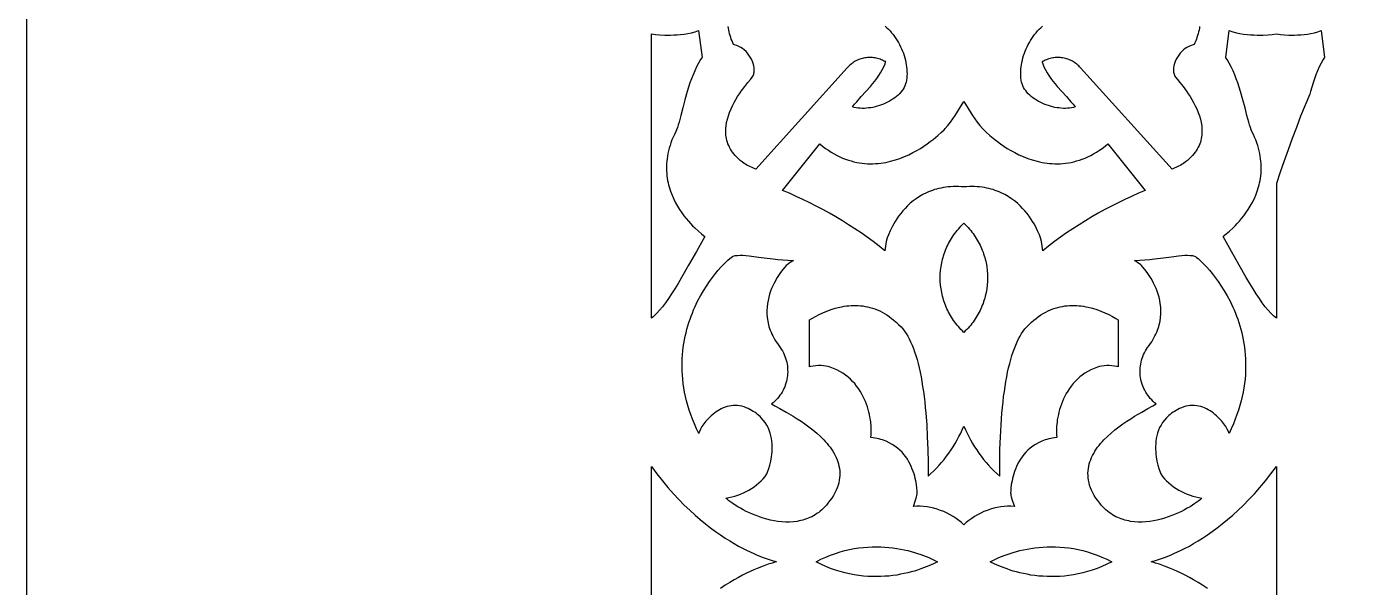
# Model space of a CAD drawing. Extents: x -350 to 350, y -780 to 780.
# Drawn here: x -350 to -180.6, y 276.3 to 348.2 of the extents above; entities that cross this region are included whole.
import ezdxf

# ---------------------------------------------------------------- set-up
doc = ezdxf.new("R2010")
doc.units = 0
doc.layers.add('BITMAP_LAYER', color=18, linetype='CONTINUOUS')
doc.layers.add('LAYER_1', color=18, linetype='CONTINUOUS')

msp = doc.modelspace()

# ---------------------------------------------------------------- linework, layer by layer
at = {"layer": 'BITMAP_LAYER'}
msp.add_lwpolyline([(-350, -780), (350, -780), (350, 780), (-350, 780)], close=True, dxfattribs=at)
at = {"layer": 'LAYER_1'}
for points in [[(-263.51, 344.21), (-263.56, 344.15), (-263.7, 343.94), (-263.97, 343.49), (-264.22, 343.02), (-264.45, 342.52), (-264.67, 342.01), (-264.87, 341.48), (-265.07, 340.95), (-265.25, 340.4), (-265.41, 339.86), (-265.72, 338.78), (-265.99, 337.75), (-266.23, 336.79), (-266.46, 335.95), (-266.57, 335.58), (-266.67, 335.25), (-266.78, 334.97), (-266.88, 334.74), (-267.06, 334.37), (-267.23, 334.01), (-267.37, 333.65), (-267.51, 333.29), (-267.62, 332.94), (-267.72, 332.59), (-267.81, 332.25), (-267.89, 331.91), (-267.95, 331.57), (-268, 331.24), (-268.03, 330.92), (-268.06, 330.59), (-268.07, 330.28), (-268.07, 329.96), (-268.06, 329.66), (-268.04, 329.35), (-268.01, 329.05), (-267.97, 328.76), (-267.92, 328.47), (-267.87, 328.18), (-267.8, 327.91), (-267.73, 327.63), (-267.56, 327.1), (-267.36, 326.58), (-267.15, 326.09), (-266.91, 325.62), (-266.66, 325.17), (-266.39, 324.74), (-266.12, 324.34), (-265.84, 323.95), (-265.55, 323.59), (-265.27, 323.26), (-264.99, 322.95), (-264.72, 322.66), (-264.46, 322.4), (-263.99, 321.96), (-263.6, 321.62), (-263.32, 321.4), (-263.17, 321.28), (-264.24, 319.38), (-265.24, 317.62), (-266.16, 316.03), (-266.59, 315.29), (-267.01, 314.6), (-267.42, 313.95), (-267.82, 313.35), (-268.21, 312.8), (-268.58, 312.3), (-268.95, 311.85), (-269.3, 311.46), (-269.48, 311.28), (-269.66, 311.11), (-269.83, 310.96), (-270, 310.83), (-270, 347.24), (-269.47, 347.17), (-268.95, 347.13), (-268.3, 347.09), (-267.55, 347.09), (-267.14, 347.1), (-266.71, 347.12), (-266.26, 347.16), (-265.81, 347.22), (-265.35, 347.3), (-264.88, 347.39), (-264.41, 347.51), (-263.96, 347.65)], [(-183.83, 344.21), (-183.88, 344.15), (-184.01, 343.94), (-184.26, 343.49), (-184.5, 343.02), (-184.73, 342.52), (-184.93, 342.01), (-185.13, 341.48), (-185.31, 340.95), (-185.48, 340.4), (-185.64, 339.86), (-185.73, 339.52), (-186.32, 338.11), (-186.89, 336.69), (-187.44, 335.27), (-187.98, 333.84), (-188.51, 332.41), (-189.02, 330.97), (-189.52, 329.51), (-190, 328.06), (-190, 310.83), (-190, 310.83), (-190.17, 310.96), (-190.35, 311.11), (-190.52, 311.28), (-190.7, 311.46), (-191.06, 311.85), (-191.42, 312.3), (-191.8, 312.8), (-192.18, 313.35), (-192.58, 313.95), (-192.99, 314.6), (-193.41, 315.29), (-193.85, 316.03), (-194.77, 317.62), (-195.76, 319.38), (-196.83, 321.28), (-196.69, 321.4), (-196.41, 321.62), (-196.02, 321.96), (-195.54, 322.4), (-195.28, 322.66), (-195.01, 322.95), (-194.73, 323.26), (-194.45, 323.59), (-194.17, 323.95), (-193.89, 324.34), (-193.61, 324.74), (-193.35, 325.17), (-193.09, 325.62), (-192.86, 326.09), (-192.64, 326.58), (-192.45, 327.1), (-192.28, 327.63), (-192.2, 327.91), (-192.14, 328.18), (-192.08, 328.47), (-192.03, 328.76), (-191.99, 329.05), (-191.96, 329.35), (-191.94, 329.66), (-191.93, 329.96), (-191.94, 330.28), (-191.95, 330.59), (-191.97, 330.92), (-192.01, 331.24), (-192.06, 331.57), (-192.12, 331.91), (-192.19, 332.25), (-192.28, 332.59), (-192.38, 332.94), (-192.5, 333.29), (-192.63, 333.65), (-192.78, 334.01), (-192.94, 334.37), (-193.12, 334.74), (-193.22, 334.97), (-193.33, 335.25), (-193.44, 335.58), (-193.54, 335.95), (-193.77, 336.79), (-194.01, 337.75), (-194.29, 338.78), (-194.59, 339.86), (-194.76, 340.4), (-194.94, 340.95), (-195.13, 341.48), (-195.33, 342.01), (-195.55, 342.52), (-195.79, 343.02), (-196.04, 343.49), (-196.31, 343.94), (-196.45, 344.15), (-196.49, 344.21), (-196.04, 347.65), (-195.59, 347.51), (-195.12, 347.39), (-194.66, 347.3), (-194.19, 347.22), (-193.74, 347.16), (-193.3, 347.12), (-192.87, 347.1), (-192.46, 347.09), (-191.7, 347.09), (-191.05, 347.13), (-190.53, 347.17), (-190, 347.24), (-189.49, 347.17), (-189, 347.13), (-188.39, 347.09), (-187.67, 347.09), (-187.28, 347.1), (-186.87, 347.12), (-186.45, 347.16), (-186.02, 347.22), (-185.58, 347.3), (-185.13, 347.39), (-184.69, 347.51), (-184.26, 347.65)], [(-229.46, 337.68), (-228.89, 336.79), (-228.59, 336.35), (-228.28, 335.93), (-227.96, 335.51), (-227.61, 335.11), (-227.46, 334.95), (-227.14, 334.65), (-226.67, 334.22), (-226.06, 333.71), (-225.7, 333.44), (-225.31, 333.16), (-224.89, 332.87), (-224.45, 332.58), (-223.97, 332.3), (-223.47, 332.03), (-222.95, 331.77), (-222.4, 331.52), (-221.83, 331.29), (-221.24, 331.09), (-220.63, 330.92), (-220.31, 330.85), (-220, 330.78), (-219.68, 330.72), (-219.35, 330.68), (-219.02, 330.64), (-218.69, 330.62), (-218.36, 330.6), (-218.02, 330.6), (-217.68, 330.61), (-217.33, 330.63), (-216.98, 330.67), (-216.63, 330.72), (-216.28, 330.78), (-215.93, 330.86), (-215.57, 330.96), (-215.21, 331.07), (-214.85, 331.19), (-214.49, 331.34), (-214.13, 331.5), (-213.76, 331.68), (-213.4, 331.88), (-213.03, 332.09), (-212.66, 332.33), (-212.29, 332.58), (-211.92, 332.86), (-211.56, 333.16), (-206.78, 327.18), (-207.66, 326.82), (-208.54, 326.43), (-209.4, 326.03), (-210.26, 325.62), (-211.12, 325.19), (-211.96, 324.74), (-212.8, 324.28), (-213.63, 323.8), (-214.45, 323.31), (-215.26, 322.8), (-216.06, 322.28), (-216.85, 321.74), (-217.63, 321.19), (-218.4, 320.63), (-219.16, 320.05), (-219.91, 319.46), (-219.97, 320.07), (-220.01, 320.37), (-220.05, 320.67), (-220.19, 321.11), (-220.34, 321.52), (-220.56, 322.02), (-220.85, 322.6), (-221.02, 322.91), (-221.22, 323.23), (-221.43, 323.56), (-221.66, 323.89), (-221.91, 324.23), (-222.18, 324.56), (-222.48, 324.89), (-222.8, 325.22), (-223.14, 325.54), (-223.51, 325.84), (-223.9, 326.13), (-224.32, 326.41), (-224.76, 326.66), (-225.23, 326.9), (-225.47, 327.01), (-225.72, 327.11), (-225.98, 327.2), (-226.25, 327.29), (-226.52, 327.37), (-226.8, 327.44), (-227.08, 327.5), (-227.38, 327.56), (-227.68, 327.6), (-227.99, 327.64), (-228.3, 327.66), (-228.63, 327.68), (-228.96, 327.69), (-229.3, 327.68), (-229.65, 327.67), (-230, 327.64), (-230.36, 327.67), (-230.7, 327.68), (-231.04, 327.69), (-231.38, 327.68), (-231.7, 327.66), (-232.02, 327.64), (-232.32, 327.6), (-232.63, 327.56), (-232.92, 327.5), (-233.21, 327.44), (-233.49, 327.37), (-233.76, 327.29), (-234.02, 327.2), (-234.28, 327.11), (-234.53, 327.01), (-234.78, 326.9), (-235.25, 326.66), (-235.69, 326.41), (-236.1, 326.13), (-236.5, 325.84), (-236.86, 325.54), (-237.2, 325.22), (-237.52, 324.89), (-237.82, 324.56), (-238.09, 324.23), (-238.35, 323.89), (-238.58, 323.56), (-238.79, 323.23), (-238.98, 322.91), (-239.15, 322.6), (-239.44, 322.02), (-239.66, 321.52), (-239.82, 321.11), (-239.95, 320.67), (-240, 320.37), (-240.03, 320.07), (-240.1, 319.46), (-240.84, 320.05), (-241.6, 320.63), (-242.37, 321.19), (-243.15, 321.74), (-243.95, 322.28), (-244.75, 322.8), (-245.56, 323.31), (-246.38, 323.8), (-247.21, 324.28), (-248.04, 324.74), (-248.89, 325.19), (-249.74, 325.62), (-250.6, 326.03), (-251.47, 326.43), (-252.34, 326.82), (-253.22, 327.18), (-248.45, 333.16), (-248.08, 332.86), (-247.71, 332.58), (-247.34, 332.33), (-246.98, 332.09), (-246.61, 331.88), (-246.24, 331.68), (-245.88, 331.5), (-245.52, 331.34), (-245.15, 331.19), (-244.79, 331.07), (-244.43, 330.96), (-244.08, 330.86), (-243.72, 330.78), (-243.37, 330.72), (-243.02, 330.67), (-242.67, 330.63), (-242.33, 330.61), (-241.99, 330.6), (-241.65, 330.6), (-241.31, 330.62), (-240.98, 330.64), (-240.65, 330.68), (-240.33, 330.72), (-240.01, 330.78), (-239.69, 330.85), (-239.38, 330.92), (-238.77, 331.09), (-238.18, 331.29), (-237.61, 331.52), (-237.06, 331.77), (-236.53, 332.03), (-236.03, 332.3), (-235.56, 332.58), (-235.11, 332.87), (-234.69, 333.16), (-234.3, 333.44), (-233.95, 333.71), (-233.33, 334.22), (-232.86, 334.65), (-232.54, 334.95), (-232.39, 335.11), (-232.05, 335.51), (-231.72, 335.93), (-231.41, 336.35), (-231.12, 336.79), (-230.55, 337.68), (-230, 338.58)], [(-229.82, 322.81), (-229.64, 322.63), (-229.46, 322.44), (-229.29, 322.25), (-229.13, 322.06), (-228.97, 321.86), (-228.82, 321.66), (-228.68, 321.46), (-228.54, 321.25), (-228.41, 321.04), (-228.28, 320.83), (-228.16, 320.62), (-228.04, 320.4), (-227.93, 320.18), (-227.83, 319.96), (-227.73, 319.74), (-227.64, 319.52), (-227.55, 319.29), (-227.47, 319.06), (-227.4, 318.83), (-227.33, 318.6), (-227.27, 318.37), (-227.21, 318.14), (-227.16, 317.9), (-227.08, 317.43), (-227.02, 316.95), (-226.99, 316.48), (-226.97, 316), (-226.99, 315.52), (-227.02, 315.05), (-227.08, 314.57), (-227.16, 314.1), (-227.27, 313.63), (-227.33, 313.4), (-227.4, 313.17), (-227.47, 312.94), (-227.55, 312.71), (-227.64, 312.48), (-227.73, 312.26), (-227.83, 312.04), (-227.93, 311.82), (-228.04, 311.6), (-228.16, 311.38), (-228.28, 311.17), (-228.41, 310.96), (-228.54, 310.75), (-228.68, 310.54), (-228.82, 310.34), (-228.97, 310.14), (-229.13, 309.95), (-229.29, 309.75), (-229.46, 309.56), (-229.64, 309.38), (-229.82, 309.19), (-230, 309.01), (-230.19, 309.19), (-230.37, 309.38), (-230.54, 309.56), (-230.71, 309.75), (-230.87, 309.95), (-231.03, 310.14), (-231.18, 310.34), (-231.33, 310.54), (-231.47, 310.75), (-231.6, 310.96), (-231.73, 311.17), (-231.85, 311.38), (-231.96, 311.6), (-232.07, 311.82), (-232.18, 312.04), (-232.27, 312.26), (-232.36, 312.48), (-232.45, 312.71), (-232.53, 312.94), (-232.6, 313.17), (-232.67, 313.4), (-232.73, 313.63), (-232.84, 314.1), (-232.92, 314.57), (-232.98, 315.05), (-233.02, 315.52), (-233.03, 316), (-233.02, 316.48), (-232.98, 316.95), (-232.92, 317.43), (-232.84, 317.9), (-232.79, 318.14), (-232.73, 318.37), (-232.67, 318.6), (-232.6, 318.83), (-232.53, 319.06), (-232.45, 319.29), (-232.36, 319.52), (-232.27, 319.74), (-232.18, 319.96), (-232.07, 320.18), (-231.96, 320.4), (-231.85, 320.62), (-231.73, 320.83), (-231.6, 321.04), (-231.47, 321.25), (-231.33, 321.46), (-231.18, 321.66), (-231.03, 321.86), (-230.87, 322.06), (-230.71, 322.25), (-230.54, 322.44), (-230.37, 322.63), (-230.19, 322.81), (-230, 322.99)], [(-258.29, 318.88), (-257.91, 318.85), (-257.49, 318.81), (-256.58, 318.69), (-255.56, 318.55), (-254.42, 318.41), (-253.81, 318.34), (-253.18, 318.29), (-252.52, 318.25), (-251.83, 318.22), (-252.24, 317.95), (-252.63, 317.67), (-252.73, 317.58), (-252.92, 317.37), (-253.17, 317.07), (-253.47, 316.67), (-253.8, 316.18), (-253.97, 315.91), (-254.13, 315.61), (-254.3, 315.3), (-254.46, 314.97), (-254.61, 314.63), (-254.75, 314.27), (-254.87, 313.89), (-254.98, 313.5), (-255.07, 313.1), (-255.15, 312.69), (-255.2, 312.26), (-255.22, 311.83), (-255.22, 311.38), (-255.18, 310.92), (-255.11, 310.46), (-255.01, 309.99), (-254.95, 309.75), (-254.87, 309.52), (-254.79, 309.28), (-254.69, 309.03), (-254.58, 308.79), (-254.47, 308.55), (-254.34, 308.3), (-254.2, 308.06), (-254.05, 307.81), (-253.88, 307.57), (-253.71, 307.32), (-253.52, 307.07), (-253.37, 306.85), (-253.24, 306.63), (-253.11, 306.4), (-253, 306.17), (-252.9, 305.93), (-252.82, 305.69), (-252.75, 305.45), (-252.68, 305.21), (-252.63, 304.96), (-252.6, 304.71), (-252.57, 304.47), (-252.56, 304.22), (-252.55, 303.97), (-252.56, 303.72), (-252.58, 303.48), (-252.61, 303.23), (-252.66, 302.99), (-252.71, 302.75), (-252.78, 302.51), (-252.86, 302.27), (-252.94, 302.04), (-253.04, 301.81), (-253.15, 301.59), (-253.27, 301.37), (-253.41, 301.15), (-253.55, 300.95), (-253.7, 300.74), (-253.87, 300.55), (-254.04, 300.36), (-254.23, 300.18), (-254.42, 300.01), (-254.63, 299.84), (-254.2, 299.59), (-253.56, 299.25), (-252.76, 298.8), (-251.84, 298.27), (-251.35, 297.96), (-250.85, 297.64), (-250.34, 297.29), (-249.83, 296.92), (-249.33, 296.53), (-248.84, 296.12), (-248.37, 295.69), (-247.92, 295.24), (-247.71, 295.01), (-247.5, 294.77), (-247.31, 294.53), (-247.12, 294.29), (-246.94, 294.04), (-246.78, 293.78), (-246.62, 293.52), (-246.48, 293.26), (-246.35, 292.99), (-246.24, 292.71), (-246.14, 292.44), (-246.06, 292.16), (-245.99, 291.87), (-245.94, 291.58), (-245.9, 291.29), (-245.89, 290.99), (-245.89, 290.69), (-245.91, 290.38), (-245.96, 290.07), (-246.02, 289.76), (-246.11, 289.44), (-246.22, 289.12), (-246.35, 288.8), (-246.51, 288.47), (-246.69, 288.14), (-246.9, 287.8), (-247.14, 287.46), (-247.4, 287.12), (-247.59, 286.89), (-247.78, 286.68), (-247.98, 286.48), (-248.18, 286.3), (-248.38, 286.12), (-248.59, 285.96), (-248.81, 285.8), (-249.02, 285.66), (-249.24, 285.53), (-249.47, 285.41), (-249.7, 285.3), (-249.92, 285.21), (-250.16, 285.12), (-250.39, 285.04), (-250.63, 284.97), (-250.87, 284.91), (-251.1, 284.86), (-251.35, 284.81), (-251.83, 284.75), (-252.32, 284.72), (-252.81, 284.72), (-253.31, 284.75), (-253.8, 284.8), (-254.28, 284.88), (-254.76, 284.98), (-255.24, 285.1), (-255.71, 285.23), (-256.16, 285.38), (-256.61, 285.54), (-257.04, 285.72), (-257.46, 285.9), (-257.86, 286.09), (-258.25, 286.29), (-258.61, 286.49), (-258.95, 286.69), (-259.27, 286.89), (-259.56, 287.08), (-259.83, 287.27), (-260.07, 287.45), (-260.28, 287.63), (-260.46, 287.79), (-260.08, 287.86), (-259.71, 287.94), (-259.33, 288.05), (-258.95, 288.17), (-258.58, 288.31), (-258.22, 288.46), (-257.86, 288.63), (-257.51, 288.82), (-257.17, 289.02), (-256.84, 289.24), (-256.53, 289.48), (-256.23, 289.73), (-255.95, 289.99), (-255.68, 290.27), (-255.44, 290.57), (-255.22, 290.88), (-255.17, 290.99), (-255.08, 291.22), (-254.96, 291.57), (-254.84, 292), (-254.72, 292.51), (-254.62, 293.09), (-254.58, 293.4), (-254.56, 293.72), (-254.54, 294.05), (-254.54, 294.39), (-254.55, 294.73), (-254.58, 295.08), (-254.64, 295.43), (-254.71, 295.77), (-254.8, 296.12), (-254.92, 296.47), (-255.07, 296.81), (-255.24, 297.14), (-255.44, 297.47), (-255.68, 297.78), (-255.95, 298.08), (-256.09, 298.23), (-256.25, 298.37), (-256.42, 298.51), (-256.59, 298.65), (-256.78, 298.78), (-256.97, 298.9), (-257.18, 299.02), (-257.39, 299.14), (-257.62, 299.25), (-257.85, 299.36), (-258.14, 299.47), (-258.43, 299.55), (-258.71, 299.61), (-258.99, 299.64), (-259.26, 299.66), (-259.53, 299.65), (-259.8, 299.62), (-260.06, 299.57), (-260.32, 299.51), (-260.57, 299.42), (-260.82, 299.33), (-261.05, 299.22), (-261.29, 299.09), (-261.51, 298.96), (-261.73, 298.82), (-261.94, 298.67), (-262.14, 298.51), (-262.34, 298.34), (-262.52, 298.17), (-262.7, 297.99), (-263.02, 297.64), (-263.3, 297.28), (-263.54, 296.94), (-263.72, 296.61), (-263.86, 296.32), (-263.91, 296.19), (-263.95, 296.06), (-264.24, 296.68), (-264.5, 297.29), (-264.74, 297.89), (-264.96, 298.48), (-265.16, 299.07), (-265.34, 299.66), (-265.5, 300.24), (-265.63, 300.81), (-265.75, 301.37), (-265.85, 301.93), (-265.93, 302.48), (-265.99, 303.03), (-266.03, 303.56), (-266.06, 304.09), (-266.08, 304.62), (-266.07, 305.13), (-266.06, 305.64), (-266.02, 306.14), (-265.98, 306.63), (-265.92, 307.11), (-265.85, 307.59), (-265.77, 308.06), (-265.67, 308.52), (-265.57, 308.97), (-265.46, 309.41), (-265.33, 309.85), (-265.2, 310.27), (-265.06, 310.69), (-264.91, 311.1), (-264.76, 311.49), (-264.6, 311.88), (-264.43, 312.26), (-264.08, 313), (-263.71, 313.69), (-263.34, 314.34), (-262.95, 314.95), (-262.57, 315.52), (-262.18, 316.05), (-261.81, 316.54), (-261.44, 316.97), (-261.1, 317.37), (-260.77, 317.72), (-260.47, 318.02), (-260.2, 318.27), (-259.97, 318.47), (-259.78, 318.62), (-259.64, 318.72), (-259.54, 318.77), (-259.41, 318.81), (-259.27, 318.84), (-258.98, 318.87), (-258.65, 318.89)], [(-201.03, 318.87), (-200.73, 318.84), (-200.59, 318.81), (-200.46, 318.77), (-200.37, 318.72), (-200.22, 318.62), (-200.03, 318.47), (-199.8, 318.27), (-199.53, 318.02), (-199.23, 317.72), (-198.91, 317.37), (-198.56, 316.97), (-198.2, 316.54), (-197.82, 316.05), (-197.44, 315.52), (-197.05, 314.95), (-196.67, 314.34), (-196.29, 313.69), (-195.92, 313), (-195.58, 312.26), (-195.41, 311.88), (-195.25, 311.49), (-195.09, 311.1), (-194.94, 310.69), (-194.8, 310.27), (-194.67, 309.85), (-194.55, 309.41), (-194.43, 308.97), (-194.33, 308.52), (-194.24, 308.06), (-194.15, 307.59), (-194.08, 307.11), (-194.03, 306.63), (-193.98, 306.14), (-193.95, 305.64), (-193.93, 305.13), (-193.93, 304.62), (-193.94, 304.09), (-193.97, 303.56), (-194.01, 303.03), (-194.08, 302.48), (-194.16, 301.93), (-194.25, 301.37), (-194.37, 300.81), (-194.51, 300.24), (-194.66, 299.66), (-194.84, 299.07), (-195.04, 298.48), (-195.26, 297.89), (-195.5, 297.29), (-195.77, 296.68), (-196.06, 296.06), (-196.09, 296.19), (-196.14, 296.32), (-196.28, 296.61), (-196.47, 296.94), (-196.71, 297.28), (-196.99, 297.64), (-197.31, 297.99), (-197.48, 298.17), (-197.67, 298.34), (-197.86, 298.51), (-198.06, 298.67), (-198.27, 298.82), (-198.49, 298.96), (-198.72, 299.09), (-198.95, 299.22), (-199.19, 299.33), (-199.43, 299.42), (-199.69, 299.51), (-199.94, 299.57), (-200.2, 299.62), (-200.47, 299.65), (-200.74, 299.66), (-201.02, 299.64), (-201.3, 299.61), (-201.58, 299.55), (-201.86, 299.47), (-202.15, 299.36), (-202.39, 299.25), (-202.61, 299.14), (-202.83, 299.02), (-203.03, 298.9), (-203.23, 298.78), (-203.41, 298.65), (-203.59, 298.51), (-203.75, 298.37), (-203.91, 298.23), (-204.06, 298.08), (-204.33, 297.78), (-204.56, 297.47), (-204.76, 297.14), (-204.94, 296.81), (-205.08, 296.47), (-205.2, 296.12), (-205.3, 295.77), (-205.37, 295.43), (-205.42, 295.08), (-205.45, 294.73), (-205.47, 294.39), (-205.46, 294.05), (-205.45, 293.72), (-205.42, 293.4), (-205.38, 293.09), (-205.29, 292.51), (-205.17, 292), (-205.04, 291.57), (-204.93, 291.22), (-204.84, 290.99), (-204.78, 290.88), (-204.56, 290.57), (-204.32, 290.27), (-204.06, 289.99), (-203.78, 289.73), (-203.48, 289.48), (-203.16, 289.24), (-202.84, 289.02), (-202.5, 288.82), (-202.15, 288.63), (-201.79, 288.46), (-201.42, 288.31), (-201.05, 288.17), (-200.68, 288.05), (-200.3, 287.94), (-199.92, 287.86), (-199.55, 287.79), (-199.72, 287.63), (-199.93, 287.45), (-200.17, 287.27), (-200.44, 287.08), (-200.73, 286.89), (-201.05, 286.69), (-201.4, 286.49), (-201.76, 286.29), (-202.14, 286.09), (-202.54, 285.9), (-202.96, 285.72), (-203.39, 285.54), (-203.84, 285.38), (-204.3, 285.23), (-204.76, 285.1), (-205.24, 284.98), (-205.72, 284.88), (-206.21, 284.8), (-206.7, 284.75), (-207.19, 284.72), (-207.68, 284.72), (-208.17, 284.75), (-208.66, 284.81), (-208.9, 284.86), (-209.14, 284.91), (-209.38, 284.97), (-209.61, 285.04), (-209.85, 285.12), (-210.08, 285.21), (-210.31, 285.3), (-210.54, 285.41), (-210.76, 285.53), (-210.98, 285.66), (-211.2, 285.8), (-211.41, 285.96), (-211.62, 286.12), (-211.83, 286.3), (-212.03, 286.48), (-212.23, 286.68), (-212.42, 286.89), (-212.61, 287.12), (-212.87, 287.46), (-213.1, 287.8), (-213.31, 288.14), (-213.49, 288.47), (-213.65, 288.8), (-213.79, 289.12), (-213.9, 289.44), (-213.98, 289.76), (-214.05, 290.07), (-214.09, 290.38), (-214.11, 290.69), (-214.12, 290.99), (-214.1, 291.29), (-214.07, 291.58), (-214.02, 291.87), (-213.95, 292.16), (-213.86, 292.44), (-213.77, 292.71), (-213.65, 292.99), (-213.52, 293.26), (-213.38, 293.52), (-213.23, 293.78), (-213.06, 294.04), (-212.88, 294.29), (-212.7, 294.53), (-212.5, 294.77), (-212.29, 295.01), (-212.08, 295.24), (-211.63, 295.69), (-211.16, 296.12), (-210.67, 296.53), (-210.17, 296.92), (-209.66, 297.29), (-209.16, 297.64), (-208.65, 297.96), (-208.17, 298.27), (-207.24, 298.8), (-206.44, 299.25), (-205.8, 299.59), (-205.37, 299.84), (-205.58, 300.01), (-205.78, 300.18), (-205.96, 300.36), (-206.14, 300.55), (-206.3, 300.74), (-206.45, 300.95), (-206.6, 301.15), (-206.73, 301.37), (-206.85, 301.59), (-206.96, 301.81), (-207.06, 302.04), (-207.15, 302.27), (-207.23, 302.51), (-207.29, 302.75), (-207.35, 302.99), (-207.39, 303.23), (-207.42, 303.48), (-207.44, 303.72), (-207.45, 303.97), (-207.45, 304.22), (-207.43, 304.47), (-207.41, 304.71), (-207.37, 304.96), (-207.32, 305.21), (-207.26, 305.45), (-207.19, 305.69), (-207.1, 305.93), (-207, 306.17), (-206.89, 306.4), (-206.77, 306.63), (-206.63, 306.85), (-206.49, 307.07), (-206.3, 307.32), (-206.12, 307.57), (-205.96, 307.81), (-205.81, 308.06), (-205.67, 308.3), (-205.54, 308.55), (-205.42, 308.79), (-205.31, 309.03), (-205.22, 309.28), (-205.13, 309.52), (-205.06, 309.75), (-204.99, 309.99), (-204.89, 310.46), (-204.82, 310.92), (-204.79, 311.38), (-204.79, 311.83), (-204.81, 312.26), (-204.86, 312.69), (-204.93, 313.1), (-205.02, 313.5), (-205.13, 313.89), (-205.26, 314.27), (-205.4, 314.63), (-205.55, 314.97), (-205.71, 315.3), (-205.87, 315.61), (-206.04, 315.91), (-206.2, 316.18), (-206.53, 316.67), (-206.83, 317.07), (-207.09, 317.37), (-207.27, 317.58), (-207.37, 317.67), (-207.77, 317.95), (-208.17, 318.22), (-207.48, 318.25), (-206.82, 318.29), (-206.19, 318.34), (-205.58, 318.41), (-204.45, 318.55), (-203.42, 318.69), (-202.51, 318.81), (-202.1, 318.85), (-201.71, 318.88), (-201.36, 318.89)], [(-215.86, 312.46), (-215.56, 312.45), (-215.27, 312.42), (-214.97, 312.39), (-214.68, 312.35), (-214.39, 312.3), (-214.11, 312.24), (-213.55, 312.1), (-213, 311.93), (-212.47, 311.73), (-211.96, 311.51), (-211.46, 311.28), (-210.99, 311.04), (-210.54, 310.78), (-210.24, 310.6), (-210.24, 304.62), (-210.38, 304.65), (-210.73, 304.7), (-211.06, 304.74), (-211.4, 304.76), (-211.72, 304.76), (-212.03, 304.74), (-212.33, 304.7), (-212.62, 304.64), (-212.89, 304.56), (-213.33, 304.4), (-213.74, 304.22), (-214.13, 304.01), (-214.5, 303.79), (-214.84, 303.55), (-215.17, 303.3), (-215.47, 303.03), (-215.76, 302.74), (-216.02, 302.45), (-216.27, 302.14), (-216.5, 301.83), (-216.71, 301.5), (-216.9, 301.17), (-217.08, 300.84), (-217.24, 300.5), (-217.39, 300.16), (-217.52, 299.82), (-217.64, 299.48), (-217.74, 299.14), (-217.84, 298.81), (-217.91, 298.48), (-217.98, 298.15), (-218.04, 297.83), (-218.08, 297.53), (-218.14, 296.94), (-218.16, 296.41), (-218.15, 295.94), (-218.11, 295.55), (-218.38, 295.51), (-218.64, 295.47), (-218.89, 295.42), (-219.14, 295.36), (-219.38, 295.3), (-219.61, 295.23), (-220.04, 295.06), (-220.45, 294.88), (-220.83, 294.67), (-221.18, 294.44), (-221.51, 294.19), (-221.81, 293.93), (-222.08, 293.65), (-222.33, 293.36), (-222.56, 293.06), (-222.77, 292.76), (-222.96, 292.45), (-223.13, 292.13), (-223.27, 291.82), (-223.41, 291.5), (-223.52, 291.19), (-223.62, 290.89), (-223.71, 290.59), (-223.78, 290.3), (-223.84, 290.02), (-223.93, 289.51), (-223.99, 289.07), (-224.01, 288.72), (-224.02, 288.47), (-224.01, 288.34), (-223.98, 288.14), (-223.93, 287.93), (-223.82, 287.52), (-223.54, 286.72), (-223.97, 286.74), (-224.4, 286.74), (-224.84, 286.72), (-225.28, 286.66), (-225.72, 286.59), (-226.16, 286.49), (-226.59, 286.37), (-227.02, 286.22), (-227.44, 286.06), (-227.85, 285.87), (-228.25, 285.66), (-228.63, 285.44), (-229, 285.19), (-229.35, 284.93), (-229.69, 284.65), (-230, 284.35), (-230.32, 284.65), (-230.65, 284.93), (-231, 285.19), (-231.37, 285.44), (-231.76, 285.66), (-232.16, 285.87), (-232.57, 286.06), (-232.98, 286.22), (-233.41, 286.37), (-233.84, 286.49), (-234.28, 286.59), (-234.72, 286.66), (-235.16, 286.72), (-235.6, 286.74), (-236.04, 286.74), (-236.47, 286.72), (-236.19, 287.52), (-236.07, 287.93), (-236.03, 288.14), (-235.99, 288.34), (-235.98, 288.47), (-235.99, 288.72), (-236.02, 289.07), (-236.07, 289.51), (-236.16, 290.02), (-236.22, 290.3), (-236.29, 290.59), (-236.38, 290.89), (-236.48, 291.19), (-236.6, 291.5), (-236.73, 291.82), (-236.88, 292.13), (-237.05, 292.45), (-237.23, 292.76), (-237.44, 293.06), (-237.67, 293.36), (-237.92, 293.65), (-238.2, 293.93), (-238.5, 294.19), (-238.82, 294.44), (-239.17, 294.67), (-239.55, 294.88), (-239.96, 295.06), (-240.4, 295.23), (-240.63, 295.3), (-240.87, 295.36), (-241.11, 295.42), (-241.36, 295.47), (-241.63, 295.51), (-241.9, 295.55), (-241.86, 295.94), (-241.85, 296.41), (-241.87, 296.94), (-241.93, 297.53), (-241.97, 297.83), (-242.02, 298.15), (-242.09, 298.48), (-242.17, 298.81), (-242.26, 299.14), (-242.36, 299.48), (-242.48, 299.82), (-242.61, 300.16), (-242.76, 300.5), (-242.92, 300.84), (-243.1, 301.17), (-243.29, 301.5), (-243.51, 301.83), (-243.73, 302.14), (-243.98, 302.45), (-244.25, 302.74), (-244.53, 303.03), (-244.84, 303.3), (-245.16, 303.55), (-245.51, 303.79), (-245.87, 304.01), (-246.26, 304.22), (-246.68, 304.4), (-247.11, 304.56), (-247.38, 304.64), (-247.67, 304.7), (-247.97, 304.74), (-248.29, 304.76), (-248.61, 304.76), (-248.94, 304.74), (-249.28, 304.7), (-249.62, 304.65), (-249.77, 304.62), (-249.77, 310.6), (-249.46, 310.78), (-249.01, 311.04), (-248.54, 311.28), (-248.05, 311.51), (-247.53, 311.73), (-247, 311.93), (-246.46, 312.1), (-245.9, 312.24), (-245.61, 312.3), (-245.32, 312.35), (-245.03, 312.39), (-244.74, 312.42), (-244.44, 312.45), (-244.14, 312.46), (-243.84, 312.46), (-243.54, 312.45), (-243.24, 312.42), (-242.93, 312.39), (-242.63, 312.34), (-242.32, 312.28), (-242.02, 312.2), (-241.71, 312.11), (-241.4, 312.01), (-241.09, 311.89), (-240.78, 311.75), (-240.48, 311.59), (-240.17, 311.42), (-239.86, 311.24), (-239.56, 311.03), (-239.25, 310.81), (-238.95, 310.56), (-238.65, 310.3), (-238.35, 310.02), (-238.05, 309.72), (-237.82, 309.46), (-237.61, 309.18), (-237.4, 308.87), (-237.19, 308.54), (-237, 308.18), (-236.82, 307.8), (-236.64, 307.39), (-236.47, 306.96), (-236.31, 306.51), (-236.15, 306.03), (-236, 305.53), (-235.86, 305.01), (-235.73, 304.47), (-235.61, 303.9), (-235.49, 303.32), (-235.38, 302.71), (-235.28, 302.09), (-235.18, 301.44), (-235.1, 300.78), (-235.01, 300.1), (-234.94, 299.4), (-234.87, 298.68), (-234.76, 297.19), (-234.68, 295.63), (-234.62, 294.01), (-234.59, 292.34), (-234.58, 290.6), (-234.22, 290.93), (-233.86, 291.27), (-233.51, 291.63), (-233.17, 291.99), (-232.85, 292.36), (-232.53, 292.75), (-232.22, 293.14), (-231.93, 293.54), (-231.64, 293.95), (-231.37, 294.37), (-231.11, 294.79), (-230.86, 295.23), (-230.63, 295.66), (-230.41, 296.11), (-230.2, 296.55), (-230, 297.01), (-229.81, 296.55), (-229.6, 296.11), (-229.38, 295.66), (-229.14, 295.23), (-228.89, 294.79), (-228.63, 294.37), (-228.36, 293.95), (-228.08, 293.54), (-227.78, 293.14), (-227.48, 292.75), (-227.16, 292.36), (-226.83, 291.99), (-226.49, 291.63), (-226.15, 291.27), (-225.79, 290.93), (-225.42, 290.6), (-225.42, 292.34), (-225.39, 294.01), (-225.33, 295.63), (-225.24, 297.19), (-225.13, 298.68), (-225.06, 299.4), (-224.99, 300.1), (-224.91, 300.78), (-224.82, 301.44), (-224.73, 302.09), (-224.62, 302.71), (-224.51, 303.32), (-224.4, 303.9), (-224.27, 304.47), (-224.14, 305.01), (-224, 305.53), (-223.85, 306.03), (-223.7, 306.51), (-223.54, 306.96), (-223.37, 307.39), (-223.19, 307.8), (-223, 308.18), (-222.81, 308.54), (-222.61, 308.87), (-222.4, 309.18), (-222.18, 309.46), (-221.96, 309.72), (-221.66, 310.02), (-221.36, 310.3), (-221.06, 310.56), (-220.75, 310.81), (-220.45, 311.03), (-220.14, 311.24), (-219.84, 311.42), (-219.53, 311.59), (-219.22, 311.75), (-218.91, 311.89), (-218.61, 312.01), (-218.3, 312.11), (-217.99, 312.2), (-217.68, 312.28), (-217.38, 312.34), (-217.07, 312.39), (-216.77, 312.42), (-216.46, 312.45), (-216.16, 312.46)], [(-240.64, 281.54), (-240.11, 281.51), (-239.59, 281.47), (-239.08, 281.41), (-238.59, 281.34), (-238.11, 281.26), (-237.64, 281.16), (-237.18, 281.06), (-236.75, 280.95), (-236.32, 280.83), (-235.92, 280.71), (-235.53, 280.58), (-235.16, 280.44), (-234.48, 280.17), (-233.88, 279.9), (-233.36, 279.64), (-233.88, 279.38), (-234.48, 279.11), (-235.16, 278.84), (-235.53, 278.71), (-235.92, 278.58), (-236.32, 278.45), (-236.75, 278.33), (-237.18, 278.22), (-237.64, 278.12), (-238.11, 278.03), (-238.59, 277.94), (-239.08, 277.87), (-239.59, 277.81), (-240.11, 277.77), (-240.64, 277.74), (-241.19, 277.73), (-241.74, 277.74), (-242.3, 277.76), (-242.87, 277.81), (-243.45, 277.87), (-244.04, 277.96), (-244.63, 278.08), (-245.23, 278.22), (-245.84, 278.38), (-246.45, 278.57), (-247.06, 278.79), (-247.68, 279.04), (-248.3, 279.32), (-248.92, 279.64), (-248.3, 279.96), (-247.68, 280.24), (-247.06, 280.49), (-246.45, 280.71), (-245.84, 280.9), (-245.23, 281.07), (-244.63, 281.21), (-244.04, 281.32), (-243.45, 281.41), (-242.87, 281.48), (-242.3, 281.52), (-241.74, 281.55), (-241.19, 281.55)], [(-218.27, 281.55), (-217.7, 281.52), (-217.13, 281.48), (-216.55, 281.41), (-215.97, 281.32), (-215.37, 281.21), (-214.77, 281.07), (-214.17, 280.9), (-213.56, 280.71), (-212.94, 280.49), (-212.33, 280.24), (-211.7, 279.96), (-211.08, 279.64), (-211.7, 279.32), (-212.33, 279.04), (-212.94, 278.79), (-213.56, 278.57), (-214.17, 278.38), (-214.77, 278.22), (-215.37, 278.08), (-215.97, 277.96), (-216.55, 277.87), (-217.13, 277.81), (-217.7, 277.76), (-218.27, 277.74), (-218.82, 277.73), (-219.36, 277.74), (-219.89, 277.77), (-220.41, 277.81), (-220.92, 277.87), (-221.42, 277.94), (-221.9, 278.03), (-222.37, 278.12), (-222.82, 278.22), (-223.26, 278.33), (-223.68, 278.45), (-224.08, 278.58), (-224.47, 278.71), (-224.84, 278.84), (-225.53, 279.11), (-226.13, 279.38), (-226.65, 279.64), (-226.13, 279.9), (-225.53, 280.17), (-224.84, 280.44), (-224.47, 280.58), (-224.08, 280.71), (-223.68, 280.83), (-223.26, 280.95), (-222.82, 281.06), (-222.37, 281.16), (-221.9, 281.26), (-221.42, 281.34), (-220.92, 281.41), (-220.41, 281.47), (-219.89, 281.51), (-219.36, 281.54), (-218.82, 281.55)]]:
    msp.add_lwpolyline(points, close=True, dxfattribs=at)
for points in [[(-240.07, 348.22), (-239.86, 348.03), (-239.65, 347.83), (-239.44, 347.61), (-239.25, 347.39), (-239.06, 347.15), (-238.88, 346.91), (-238.7, 346.66), (-238.54, 346.41), (-238.38, 346.14), (-238.24, 345.87), (-238.1, 345.6), (-237.97, 345.32), (-237.86, 345.04), (-237.75, 344.75), (-237.65, 344.46), (-237.57, 344.17), (-237.49, 343.88), (-237.43, 343.59), (-237.37, 343.29), (-237.33, 343), (-237.3, 342.71), (-237.29, 342.42), (-237.28, 342.13), (-237.29, 341.85), (-237.31, 341.57), (-237.35, 341.29), (-237.4, 341.05), (-237.46, 340.82), (-237.55, 340.6), (-237.66, 340.38), (-237.78, 340.17), (-237.92, 339.97), (-238.08, 339.77), (-238.25, 339.58), (-238.43, 339.4), (-238.63, 339.22), (-238.84, 339.06), (-239.06, 338.9), (-239.29, 338.75), (-239.53, 338.61), (-239.77, 338.48), (-240.03, 338.36), (-240.29, 338.24), (-240.55, 338.14), (-240.82, 338.05), (-241.09, 337.97), (-241.37, 337.9), (-241.64, 337.83), (-241.92, 337.78), (-242.2, 337.75), (-242.47, 337.72), (-242.74, 337.7), (-243.01, 337.7), (-243.27, 337.71), (-243.53, 337.73), (-243.78, 337.77), (-244.03, 337.82), (-244.26, 337.88), (-243.99, 338.22), (-243.72, 338.55), (-243.14, 339.21), (-242.54, 339.87), (-241.96, 340.52), (-241.68, 340.86), (-241.4, 341.19), (-241.14, 341.54), (-240.89, 341.89), (-240.66, 342.25), (-240.45, 342.62), (-240.26, 343.01), (-240.09, 343.41), (-240.02, 343.63), (-240.01, 343.71), (-240.12, 343.71), (-240.27, 343.79), (-240.42, 343.87), (-240.57, 343.93), (-240.73, 343.99), (-240.89, 344.05), (-241.05, 344.1), (-241.21, 344.13), (-241.37, 344.17), (-241.54, 344.19), (-241.7, 344.21), (-241.86, 344.22), (-242.03, 344.22), (-242.19, 344.22), (-242.35, 344.21), (-242.51, 344.19), (-242.68, 344.17), (-242.83, 344.14), (-242.99, 344.1), (-243.15, 344.06), (-243.31, 344.01), (-243.46, 343.95), (-243.61, 343.88), (-243.76, 343.81), (-243.9, 343.74), (-244.04, 343.65), (-244.18, 343.56), (-244.32, 343.46), (-244.45, 343.36), (-244.58, 343.25), (-244.7, 343.14), (-244.82, 343.01), (-244.94, 342.89), (-256.65, 329.93), (-257.41, 330.26), (-257.77, 330.44), (-257.95, 330.55), (-258.12, 330.66), (-258.38, 330.85), (-258.63, 331.04), (-258.86, 331.24), (-259.07, 331.44), (-259.27, 331.65), (-259.44, 331.86), (-259.61, 332.07), (-259.75, 332.28), (-259.89, 332.49), (-260, 332.71), (-260.11, 332.93), (-260.2, 333.15), (-260.27, 333.38), (-260.34, 333.6), (-260.39, 333.83), (-260.43, 334.05), (-260.46, 334.28), (-260.48, 334.51), (-260.48, 334.73), (-260.48, 334.96), (-260.47, 335.19), (-260.44, 335.41), (-260.37, 335.87), (-260.27, 336.31), (-260.14, 336.76), (-259.99, 337.19), (-259.81, 337.62), (-259.62, 338.03), (-259.41, 338.44), (-259.19, 338.82), (-258.96, 339.2), (-258.73, 339.55), (-258.51, 339.89), (-258.06, 340.49), (-257.66, 341), (-257.33, 341.4), (-257.1, 341.68), (-257, 341.81), (-256.95, 341.93), (-256.9, 342.06), (-256.87, 342.19), (-256.85, 342.32), (-256.83, 342.45), (-256.83, 342.59), (-256.84, 342.87), (-256.89, 343.15), (-256.96, 343.43), (-257.06, 343.71), (-257.19, 343.99), (-257.34, 344.25), (-257.51, 344.51), (-257.69, 344.75), (-257.89, 344.97), (-258.11, 345.18), (-258.33, 345.36), (-258.57, 345.51), (-258.81, 345.63), (-259.08, 345.75), (-259.35, 345.84), (-259.48, 345.88), (-259.59, 346.1), (-259.68, 346.33), (-259.77, 346.56), (-259.85, 346.79), (-259.92, 347.02), (-259.99, 347.26), (-260.05, 347.49), (-260.1, 347.73), (-260.15, 347.96), (-260.19, 348.2)], [(-199.82, 348.2), (-199.85, 347.96), (-199.9, 347.73), (-199.95, 347.49), (-200.01, 347.26), (-200.08, 347.02), (-200.16, 346.79), (-200.24, 346.56), (-200.32, 346.33), (-200.42, 346.1), (-200.52, 345.88), (-200.65, 345.84), (-200.92, 345.75), (-201.2, 345.63), (-201.44, 345.51), (-201.67, 345.36), (-201.9, 345.18), (-202.11, 344.97), (-202.31, 344.75), (-202.5, 344.51), (-202.67, 344.25), (-202.81, 343.99), (-202.94, 343.71), (-203.04, 343.43), (-203.12, 343.15), (-203.16, 342.87), (-203.18, 342.59), (-203.17, 342.45), (-203.16, 342.32), (-203.13, 342.19), (-203.1, 342.06), (-203.06, 341.93), (-203.01, 341.81), (-202.9, 341.68), (-202.67, 341.4), (-202.34, 341), (-201.94, 340.49), (-201.5, 339.89), (-201.27, 339.55), (-201.04, 339.2), (-200.82, 338.82), (-200.6, 338.44), (-200.39, 338.03), (-200.2, 337.62), (-200.02, 337.19), (-199.86, 336.76), (-199.73, 336.31), (-199.63, 335.87), (-199.56, 335.41), (-199.54, 335.19), (-199.53, 334.96), (-199.52, 334.73), (-199.53, 334.51), (-199.55, 334.28), (-199.57, 334.05), (-199.61, 333.83), (-199.67, 333.6), (-199.73, 333.38), (-199.81, 333.15), (-199.9, 332.93), (-200, 332.71), (-200.12, 332.49), (-200.25, 332.28), (-200.4, 332.07), (-200.56, 331.86), (-200.74, 331.65), (-200.93, 331.44), (-201.15, 331.24), (-201.37, 331.04), (-201.62, 330.85), (-201.89, 330.66), (-202.06, 330.55), (-202.23, 330.44), (-202.6, 330.26), (-203.35, 329.93), (-215.07, 342.89), (-215.18, 343.01), (-215.3, 343.14), (-215.43, 343.25), (-215.55, 343.36), (-215.68, 343.46), (-215.82, 343.56), (-215.96, 343.65), (-216.1, 343.74), (-216.25, 343.81), (-216.4, 343.88), (-216.55, 343.95), (-216.7, 344.01), (-216.85, 344.06), (-217.01, 344.1), (-217.17, 344.14), (-217.33, 344.17), (-217.49, 344.19), (-217.65, 344.21), (-217.82, 344.22), (-217.98, 344.22), (-218.14, 344.22), (-218.31, 344.21), (-218.47, 344.19), (-218.63, 344.17), (-218.79, 344.13), (-218.95, 344.1), (-219.11, 344.05), (-219.27, 343.99), (-219.43, 343.93), (-219.58, 343.87), (-219.74, 343.79), (-219.89, 343.71), (-220, 343.71), (-219.98, 343.63), (-219.91, 343.41), (-219.75, 343.01), (-219.56, 342.62), (-219.35, 342.25), (-219.11, 341.89), (-218.87, 341.54), (-218.6, 341.19), (-218.33, 340.86), (-218.05, 340.52), (-217.46, 339.87), (-216.87, 339.21), (-216.29, 338.55), (-216.01, 338.22), (-215.74, 337.88), (-215.98, 337.82), (-216.22, 337.77), (-216.47, 337.73), (-216.73, 337.71), (-216.99, 337.7), (-217.26, 337.7), (-217.53, 337.72), (-217.81, 337.75), (-218.08, 337.78), (-218.36, 337.83), (-218.64, 337.9), (-218.91, 337.97), (-219.18, 338.05), (-219.45, 338.14), (-219.72, 338.24), (-219.98, 338.36), (-220.23, 338.48), (-220.48, 338.61), (-220.72, 338.75), (-220.95, 338.9), (-221.17, 339.06), (-221.38, 339.22), (-221.57, 339.4), (-221.76, 339.58), (-221.93, 339.77), (-222.08, 339.97), (-222.22, 340.17), (-222.35, 340.38), (-222.45, 340.6), (-222.54, 340.82), (-222.61, 341.05), (-222.66, 341.29), (-222.69, 341.57), (-222.71, 341.85), (-222.72, 342.13), (-222.72, 342.42), (-222.7, 342.71), (-222.67, 343), (-222.63, 343.29), (-222.58, 343.59), (-222.51, 343.88), (-222.44, 344.17), (-222.35, 344.46), (-222.26, 344.75), (-222.15, 345.04), (-222.03, 345.32), (-221.9, 345.6), (-221.77, 345.87), (-221.62, 346.14), (-221.46, 346.41), (-221.3, 346.66), (-221.13, 346.91), (-220.95, 347.15), (-220.76, 347.39), (-220.56, 347.61), (-220.36, 347.83), (-220.15, 348.03), (-219.93, 348.22)], [(-270, 267.46), (-270, 291.83), (-269.3, 290.89), (-268.59, 289.99), (-267.89, 289.15), (-267.18, 288.35), (-266.48, 287.6), (-265.79, 286.9), (-265.1, 286.23), (-264.42, 285.61), (-263.75, 285.03), (-263.08, 284.48), (-262.43, 283.98), (-261.8, 283.51), (-261.17, 283.07), (-260.57, 282.67), (-259.98, 282.3), (-259.41, 281.96), (-258.86, 281.65), (-258.33, 281.37), (-257.83, 281.11), (-257.35, 280.89), (-256.89, 280.68), (-256.46, 280.5), (-255.69, 280.2), (-255.05, 279.97), (-254.54, 279.81), (-254.18, 279.71), (-253.98, 279.64), (-254.18, 279.58), (-254.54, 279.47), (-255.05, 279.31), (-255.69, 279.08), (-256.46, 278.78), (-256.89, 278.6), (-257.35, 278.4), (-257.83, 278.17), (-258.33, 277.91), (-258.86, 277.63), (-259.41, 277.32), (-259.98, 276.98), (-260.57, 276.62), (-261.17, 276.21)], [(-198.83, 276.21), (-199.44, 276.62), (-200.02, 276.98), (-200.59, 277.32), (-201.14, 277.63), (-201.67, 277.91), (-202.18, 278.17), (-202.66, 278.4), (-203.11, 278.6), (-203.54, 278.78), (-204.31, 279.08), (-204.96, 279.31), (-205.46, 279.47), (-205.82, 279.58), (-206.02, 279.64), (-205.82, 279.71), (-205.46, 279.81), (-204.96, 279.97), (-204.31, 280.2), (-203.54, 280.5), (-203.11, 280.68), (-202.66, 280.89), (-202.18, 281.11), (-201.67, 281.37), (-201.14, 281.65), (-200.59, 281.96), (-200.02, 282.3), (-199.44, 282.67), (-198.83, 283.07), (-198.21, 283.51), (-197.57, 283.98), (-196.92, 284.48), (-196.26, 285.03), (-195.59, 285.61), (-194.91, 286.23), (-194.22, 286.9), (-193.52, 287.6), (-192.82, 288.35), (-192.12, 289.15), (-191.41, 289.99), (-190.71, 290.89), (-190, 291.83), (-190, 291.83), (-190, 267.46)]]:
    msp.add_lwpolyline(points, dxfattribs=at)

doc.saveas('drawing.dxf')
